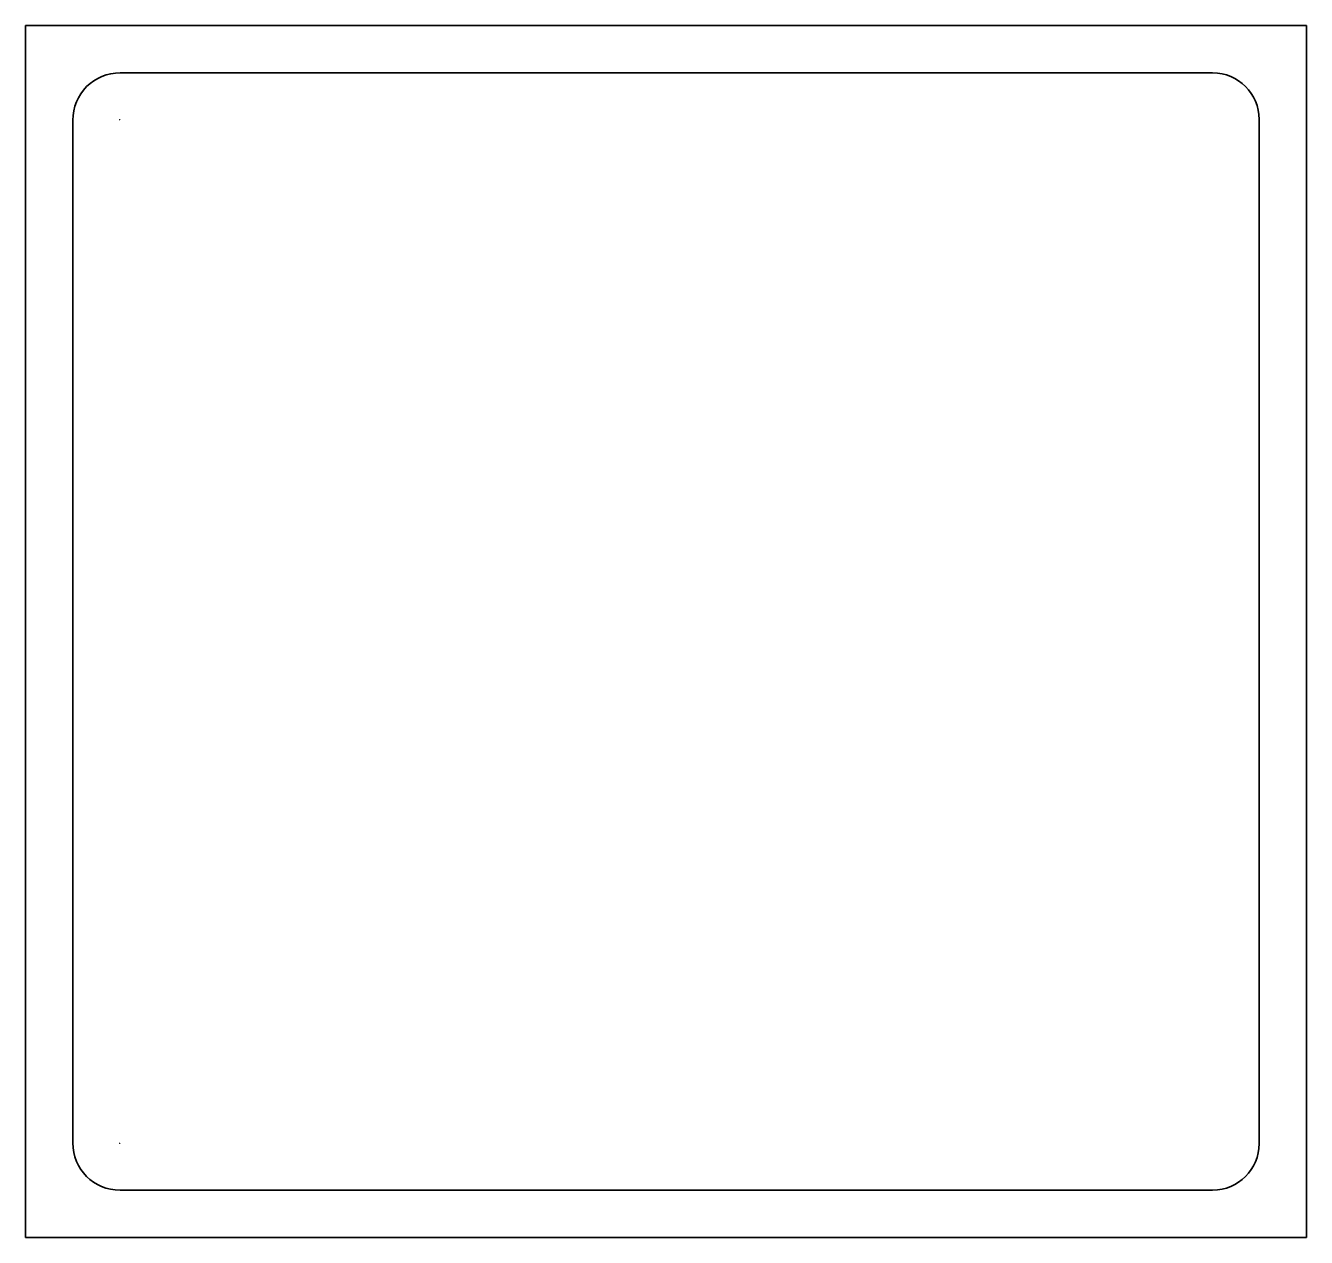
# Model space of a CAD drawing. Extents: x 120 to 527, y 69 to 454.
import ezdxf

# ---------------------------------------------------------------- set-up
doc = ezdxf.new("R2010")
doc.units = 0

msp = doc.modelspace()

# ---------------------------------------------------------------- linework, layer by layer
at = {"color": 7, "lineweight": 35}
for p, q in [((120.333405, 453.634338), (120.333405, 68.634323)), ((527.333374, 453.634338), (120.333405, 453.634338)), ((527.333374, 68.634323), (527.333374, 453.634338)), ((150.333405, 438.634338), (497.543213, 438.634338)), ((135.333405, 423.634338), (135.333405, 98.634323)), ((512.333374, 98.42453), (512.333374, 423.844116)), ((497.543213, 83.634323), (150.333405, 83.634323)), ((120.333405, 68.634323), (527.333374, 68.634323))]:
    msp.add_line(p, q, dxfattribs=at)
for centre, radius, start, end in [((150.333405, 423.634338), 15, 90.000003, 180.000005), ((497.543213, 423.844116), 14.790212, 0.000046, 89.999948), ((150.333405, 98.634323), 15, 180.000005, 269.999997), ((497.543213, 98.42453), 14.790208, 270.000045, 359.999968)]:
    msp.add_arc(centre, radius, start, end, dxfattribs=at)
at = {"color": 7, "lineweight": 13}
for centre, start, end in [((150.333405, 423.634338), 90.000071, 179.999995), ((150.333405, 98.634323), 180.000005, 269.999929)]:
    msp.add_arc(centre, 0.209801, start, end, dxfattribs=at)

doc.saveas('drawing.dxf')
